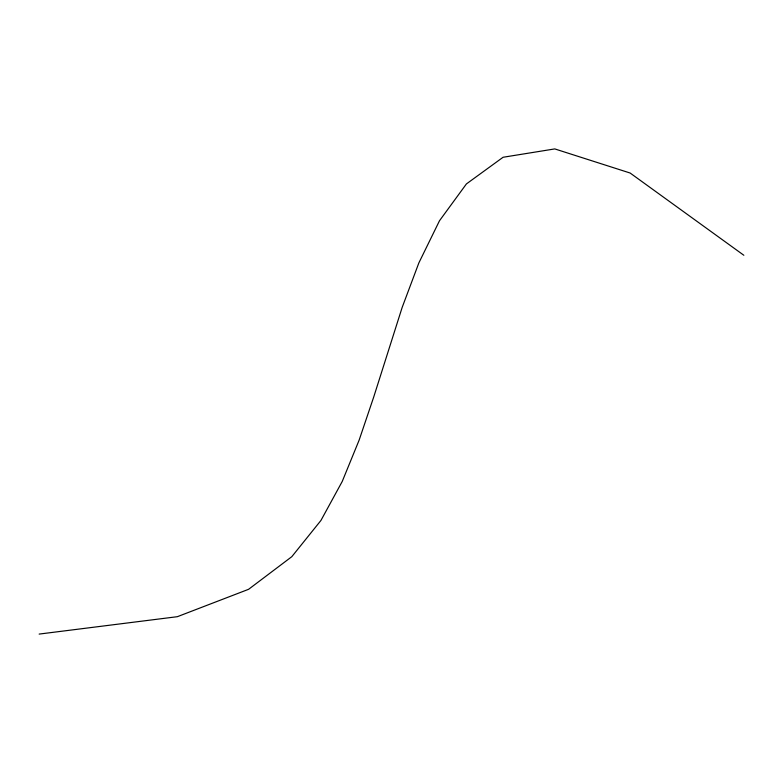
<?xml version="1.0" encoding="UTF-8"?>
<svg xmlns="http://www.w3.org/2000/svg" width="783" height="783" viewBox="0 0 783 783"><rect width="100%" height="100%" fill="white"/><g stroke="black" fill="none" stroke-linecap="round" stroke-linejoin="round"><path stroke-width="1.17" d="M39.15 634.083L177.349 616.691L248.593 589.305L291.824 556.664L320.932 520.46L342.23 481.467L359.113 440.183L373.716 397.03L402.159 307.435L418.866 262.902L439.498 220.747L466.414 183.927L503.077 157.266L554.785 148.917L630.129 173.023L743.85 255.268"/></g></svg>
